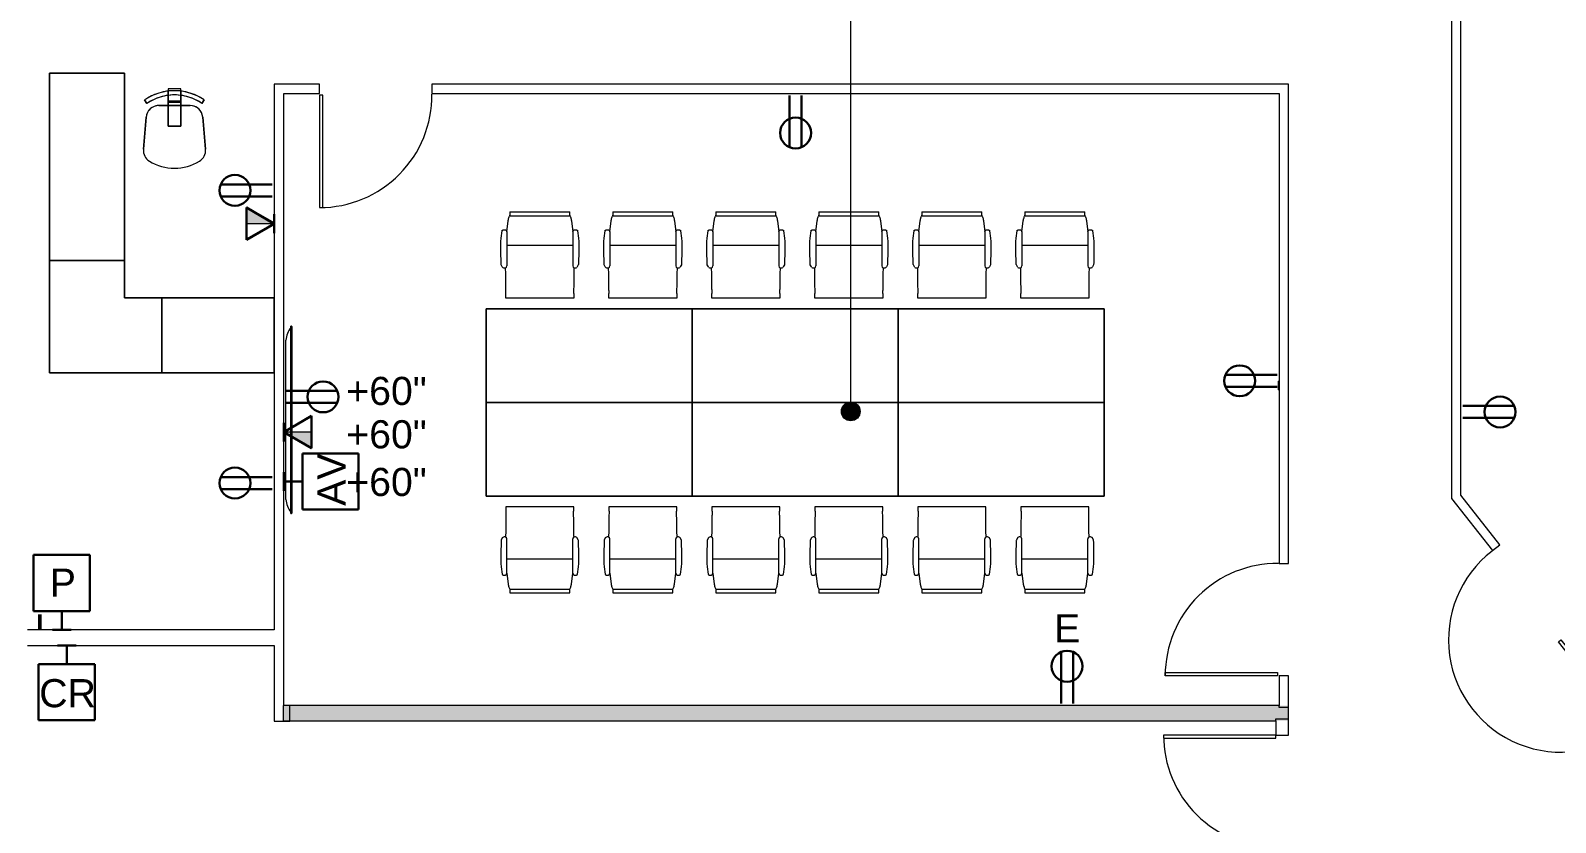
# Model space of a CAD drawing. Header units: inches. Extents: x 416 to 2283, y -56 to 1824.
# Drawn here: x 1211.4 to 1699.9, y 979.5 to 1233.2 of the extents above; entities that cross this region are included whole.
import ezdxf

# ---------------------------------------------------------------- set-up
doc = ezdxf.new("R2010")
doc.units = ezdxf.units.IN
doc.header["$MEASUREMENT"] = 0
for name, color, linetype, lineweight in [('A-ANNO-NOTE', 131, 'Continuous', 13), ('A-AREA-IDEN', 2, 'Continuous', 9), ('A-DOOR', 31, 'Continuous', 13), ('A-WALL', 113, 'Continuous', 9), ('A-WALL-PATT', 111, 'Continuous', 13), ('E-ELEC-FIXT', 91, 'Continuous', 13), ('E-ELEC-FIXT-IDEN', 2, 'Continuous', 9), ('I-FURN', 30, 'Continuous', 9), ('I-WALL', 2, 'Continuous', 13), ('Orbis - Background_dwg', 8, 'Continuous', 9), ('Orbis_AR$0$A-Wall-Exst', 7, 'Continuous', 9), ('Q-SPCQ', 91, 'Continuous', 9)]:
    doc.layers.add(name, color=color, linetype=linetype, lineweight=lineweight)
doc.styles.add('Swis721 Lt BT', font='swissl.ttf', dxfattribs={"height": 9})

# ---------------------------------------------------------------- blocks, each defined once
blk = doc.blocks.new('Door - Glass Single - Full Rail - Short Handle-7028100-Level XX  POWER _ SIGNAL')
at = {"layer": 'A-DOOR', "lineweight": 20}
for p, q in [((17, 38), (17, 2)), ((18, 38), (17, 38)), ((18, 2), (18, 38)), ((17, 2), (18, 2))]:
    blk.add_line(p, q, dxfattribs=at)
at = {"layer": 'A-DOOR', "lineweight": 9}
blk.add_arc((18, 2), 36, 90, 180.5, dxfattribs=at)
blk = doc.blocks.new('A-Flat_Screen_TV - OLED 65B6P 65_-4747238-Level XX  POWER _ SIGNAL')
at = {"layer": 'Q-SPCQ'}
for p, q in [((-30, 0.19), (30, 0.19)), ((-30, 0.19), (-30, 0)), ((30, 0), (-30, 0)), ((-29.94, 0), (-29.94, -0.06)), ((-25.5, 1.81), (25.5, 1.81)), ((29.94, -0.06), (29.94, 0)), ((30, 0), (30, 0.19)), ((29.94, -0.06), (-29.94, -0.06))]:
    blk.add_line(p, q, dxfattribs=at)
for centre, start, end in [((-24.9, -5.58), 94.6372, 128.9656), ((24.9, -5.58), 51.0344, 85.3628)]:
    blk.add_arc(centre, 7.41, start, end, dxfattribs=at)
blk = doc.blocks.new('F-Chairs1 - Side 01 2-7207766-Level XX  POWER _ SIGNAL')
at = {"layer": 'I-FURN'}
for p, q in [((-9.07, 9.03), (-9.96, 19.32)), ((-9.96, 19.32), (-9.07, 9.03)), ((-9.07, 9.03), (-9.96, 19.32)), ((9.96, 19.32), (9.07, 9.03)), ((9.07, 9.03), (9.96, 19.32)), ((9.96, 19.32), (9.07, 9.03)), ((-2, 11.91), (-2, 5.32)), ((2, 11.91), (-2, 11.91)), ((-2, 11.91), (2, 11.91)), ((-2, 5.32), (-2, 11.91)), ((2, 11.91), (2, 5.32)), ((2, 5.32), (2, 11.91)), ((5.02, 5.32), (-5.02, 5.32)), ((-5.02, 5.32), (5.02, 5.32)), ((5.02, 5.32), (-5.02, 5.32)), ((-2, 5.32), (-2, 3.91)), ((-2, 4.21), (-2, 5.32)), ((2, 5.32), (2, 4.21)), ((2, 3.91), (2, 5.32)), ((-9.57, 3.52), (-8.8, 4.64)), ((-8.8, 4.64), (-9.57, 3.52)), ((-9.57, 3.52), (-8.8, 4.64)), ((2, 4.21), (-2, 4.21)), ((-2, 2.09), (-2, 4.21)), ((-2, 3.91), (-2, 2.09)), ((-2, 3.91), (2, 3.91)), ((-2, 2.09), (-2, 0.72)), ((-2, 0.72), (-2, 2.09)), ((-2, 0.72), (-2, 0)), ((-2, 0.46), (-2, 0.72)), ((2, 0.46), (-2, 0.46)), ((-2, 0.46), (-2, 0)), ((2, 0.46), (-2, 0.46)), ((2, 4.21), (2, 2.09)), ((2, 2.09), (2, 3.91)), ((2, 2.09), (2, 0.72)), ((2, 0.72), (2, 2.09)), ((2, 0.72), (2, 0.46)), ((2, 0), (2, 0.72)), ((2, 0), (2, 0.46)), ((8.8, 4.64), (9.57, 3.52)), ((9.57, 3.52), (8.8, 4.64)), ((8.8, 4.64), (9.57, 3.52)), ((-2, 0), (2, 0)), ((-2, 0), (2, 0))]:
    blk.add_line(p, q, dxfattribs=at)
for centre, radius, start, end in [((0, 10.06), 15.35, 58.407, 121.593), ((0, 10.06), 15.35, 58.407, 121.593), ((0, 10.06), 15.35, 58.407, 121.593), ((-5.91, 19.67), 4.06, 121.593, 184.9697), ((-5.91, 19.67), 4.06, 121.593, 184.9697), ((-5.91, 19.67), 4.06, 121.593, 184.9697), ((5.91, 19.67), 4.06, 355.0303, 58.407), ((5.91, 19.67), 4.06, 355.0303, 58.407), ((5.91, 19.67), 4.06, 355.0303, 58.407), ((-5.02, 9.38), 4.06, 184.9697, 270), ((-5.02, 9.38), 4.06, 184.9697, 270), ((-5.02, 9.38), 4.06, 184.9697, 199.1415), ((-5.02, 9.38), 4.06, 199.1415, 270), ((5.02, 9.38), 4.06, 270, 355.0303), ((5.02, 9.38), 4.06, 270, 355.0303), ((5.02, 9.38), 4.06, 270, 298.3434), ((5.02, 9.38), 4.06, 298.3434, 355.0303), ((0, 17.51), 16.94, 235.6197, 304.3803), ((0, 17.51), 16.94, 235.6197, 304.3803), ((0, 17.51), 16.94, 235.6197, 255.2656), ((0, 17.51), 15.59, 235.6197, 304.3803), ((0, 17.51), 15.59, 235.6197, 304.3803), ((0, 17.51), 15.59, 235.6197, 245.4426), ((0, 17.51), 15.59, 245.4426, 265.0885), ((0, 17.51), 16.94, 255.2656, 265.0885), ((0, 17.51), 16.94, 265.0885, 274.9115), ((0, 17.51), 15.59, 265.0885, 274.9115), ((0, 17.51), 15.59, 274.9115, 284.7344), ((0, 17.51), 16.94, 274.9115, 284.7344), ((0, 17.51), 15.59, 284.7344, 294.5574), ((0, 17.51), 16.94, 284.7344, 294.5574), ((0, 17.51), 15.59, 294.5574, 304.3803), ((0, 17.51), 16.94, 294.5574, 304.3803)]:
    blk.add_arc(centre, radius, start, end, dxfattribs=at)
blk = doc.blocks.new('Door - Glass Single - Full Rail - Long Handle-7282400-Level XX  POWER _ SIGNAL')
at = {"layer": 'A-DOOR', "lineweight": 20}
for p, q in [((17, 38), (17, 2)), ((18, 38), (17, 38)), ((18, 2), (18, 38)), ((17, 2), (18, 2))]:
    blk.add_line(p, q, dxfattribs=at)
at = {"layer": 'A-DOOR', "lineweight": 9}
blk.add_arc((18, 2), 36, 90, 180.5, dxfattribs=at)
blk = doc.blocks.new('Door - Glass Single - Full Rail - Short Handle-7263213-Level XX  POWER _ SIGNAL')
at = {"layer": 'A-DOOR', "lineweight": 20}
for p, q in [((17, -2), (18, -2)), ((17, -38), (17, -2)), ((18, -2), (18, -38)), ((18, -38), (17, -38))]:
    blk.add_line(p, q, dxfattribs=at)
at = {"layer": 'A-DOOR', "lineweight": 9}
blk.add_arc((18, -2), 36, 179.5, 270, dxfattribs=at)
blk = doc.blocks.new('Door - Glass Single - Full Rail - Long Handle-7309885-Level XX  POWER _ SIGNAL')
at = {"layer": 'A-DOOR', "lineweight": 20}
for p, q in [((18, -3), (18, -2)), ((18, -2), (54, -2)), ((54, -3), (18, -3)), ((54, -2), (54, -3))]:
    blk.add_line(p, q, dxfattribs=at)
at = {"layer": 'A-DOOR', "lineweight": 9}
blk.add_arc((18, -2), 36, 179.5, 0, dxfattribs=at)
blk = doc.blocks.new('PS - Power Device _Wall Base_ - Duplex-7347774-Level XX  POWER _ SIGNAL')
at = {"layer": 'E-ELEC-FIXT', "lineweight": 9}
for p, q in [((1611.17, 1118.1), (1611.17, 1120.85)), ((1611.35, 1120.85), (1611.17, 1120.85)), ((1611.17, 1118.1), (1611.35, 1118.1))]:
    blk.add_line(p, q, dxfattribs=at)
blk = doc.blocks.new('Bookshelf36 - Bookshelf-7421404-Level XX  POWER _ SIGNAL')
at = {"layer": 'I-FURN'}
for p, q in [((1217.48, 1219.54), (1193.48, 1219.54)), ((1193.48, 1219.54), (1193.48, 1159.54)), ((1193.48, 1159.54), (1193.48, 1219.54)), ((1193.48, 1219.54), (1217.48, 1219.54)), ((1217.48, 1159.54), (1217.48, 1219.54)), ((1217.48, 1219.54), (1217.48, 1159.54)), ((1193.48, 1159.54), (1217.48, 1159.54)), ((1217.48, 1159.54), (1193.48, 1159.54)), ((1217.48, 1159.54), (1193.48, 1159.54)), ((1193.48, 1159.54), (1193.48, 1123.54)), ((1193.48, 1123.54), (1193.48, 1159.54)), ((1193.48, 1159.54), (1217.48, 1159.54)), ((1217.48, 1147.54), (1217.48, 1159.54)), ((1217.48, 1159.54), (1217.48, 1147.54)), ((1229.48, 1147.54), (1217.48, 1147.54)), ((1217.48, 1147.54), (1229.48, 1147.54)), ((1229.48, 1123.54), (1229.48, 1147.54)), ((1229.48, 1147.54), (1229.48, 1123.54)), ((1265.48, 1147.54), (1229.48, 1147.54)), ((1229.48, 1147.54), (1229.48, 1123.54)), ((1229.48, 1123.54), (1229.48, 1147.54)), ((1229.48, 1147.54), (1265.48, 1147.54)), ((1265.48, 1123.54), (1265.48, 1147.54)), ((1265.48, 1147.54), (1265.48, 1123.54)), ((1193.48, 1123.54), (1229.48, 1123.54)), ((1229.48, 1123.54), (1193.48, 1123.54)), ((1229.48, 1123.54), (1265.48, 1123.54)), ((1265.48, 1123.54), (1229.48, 1123.54))]:
    blk.add_line(p, q, dxfattribs=at)
blk = doc.blocks.new('Bookshelf23 - Bookshelf-7471486-Level XX  POWER _ SIGNAL')
at = {"layer": 'I-FURN'}
for p, q in [((1431.35, 1144.04), (1365.35, 1144.04)), ((1365.35, 1144.04), (1365.35, 1114.04)), ((1365.35, 1114.04), (1365.35, 1144.04)), ((1365.35, 1144.04), (1431.35, 1144.04)), ((1431.35, 1114.04), (1431.35, 1144.04)), ((1431.35, 1144.04), (1431.35, 1114.04)), ((1497.35, 1144.04), (1431.35, 1144.04)), ((1431.35, 1144.04), (1431.35, 1114.04)), ((1431.35, 1114.04), (1431.35, 1144.04)), ((1431.35, 1144.04), (1497.35, 1144.04)), ((1563.35, 1144.04), (1497.35, 1144.04)), ((1497.35, 1144.04), (1497.35, 1114.04)), ((1497.35, 1114.04), (1497.35, 1144.04)), ((1497.35, 1144.04), (1563.35, 1144.04)), ((1497.35, 1114.04), (1497.35, 1144.04)), ((1497.35, 1144.04), (1497.35, 1114.04)), ((1563.35, 1114.04), (1563.35, 1144.04)), ((1563.35, 1144.04), (1563.35, 1114.04)), ((1431.35, 1114.04), (1365.35, 1114.04)), ((1365.35, 1114.04), (1365.35, 1084.04)), ((1365.35, 1084.04), (1365.35, 1114.04)), ((1365.35, 1114.04), (1431.35, 1114.04)), ((1365.35, 1114.04), (1431.35, 1114.04)), ((1431.35, 1114.04), (1365.35, 1114.04)), ((1431.35, 1084.04), (1431.35, 1114.04)), ((1431.35, 1114.04), (1431.35, 1084.04)), ((1497.35, 1114.04), (1431.35, 1114.04)), ((1431.35, 1114.04), (1431.35, 1084.04)), ((1431.35, 1084.04), (1431.35, 1114.04)), ((1431.35, 1114.04), (1497.35, 1114.04)), ((1431.35, 1114.04), (1497.35, 1114.04)), ((1497.35, 1114.04), (1431.35, 1114.04)), ((1563.35, 1114.04), (1497.35, 1114.04)), ((1497.35, 1114.04), (1497.35, 1084.04)), ((1497.35, 1084.04), (1497.35, 1114.04)), ((1497.35, 1114.04), (1563.35, 1114.04)), ((1497.35, 1114.04), (1563.35, 1114.04)), ((1563.35, 1114.04), (1497.35, 1114.04)), ((1497.35, 1084.04), (1497.35, 1114.04)), ((1497.35, 1114.04), (1497.35, 1084.04)), ((1563.35, 1084.04), (1563.35, 1114.04)), ((1563.35, 1114.04), (1563.35, 1084.04)), ((1365.35, 1084.04), (1431.35, 1084.04)), ((1431.35, 1084.04), (1365.35, 1084.04)), ((1431.35, 1084.04), (1497.35, 1084.04)), ((1497.35, 1084.04), (1431.35, 1084.04)), ((1497.35, 1084.04), (1563.35, 1084.04)), ((1563.35, 1084.04), (1497.35, 1084.04))]:
    blk.add_line(p, q, dxfattribs=at)
blk = doc.blocks.new('HermanMiller_Collection_Eames_AluminumGroup_LoungeChairSwivel - Arms Swivel Base-6956842-Level XX  POWER _ SIGNAL')
at = {"layer": 'I-FURN'}
for p, q in [((-6.61, 10.58), (-10.12, 10.12)), ((-4.59, 12.38), (-6.94, 12.09)), ((-6.94, 10.64), (-6.61, 10.58)), ((-6.61, 10.58), (4.33, 10.58)), ((-3.51, 12.46), (-4.59, 12.38)), ((-2.64, 12.49), (-3.51, 12.46)), ((-0.18, 12.49), (-2.64, 12.49)), ((-2.19, -10.58), (-2.19, 10.58)), ((3.32, 12.43), (-0.18, 12.49)), ((3.84, 12.38), (3.32, 12.43)), ((3.99, 12.34), (3.84, 12.38)), ((4.64, 12.01), (3.99, 12.34)), ((4.83, 11.89), (4.64, 12.01)), ((13.22, 10.86), (13.22, 10.83)), ((14.64, -10.85), (14.64, 10.85)), ((-12.96, 9.61), (-12.96, -9.61)), ((-11.95, 9.59), (-11.95, 9.63)), ((-11.76, 9.6), (-11.95, 9.59)), ((-11.76, 9.6), (-11.76, -9.6)), ((-11.95, -9.63), (-11.95, -9.59)), ((-11.95, -9.59), (-11.76, -9.6)), ((-10.12, -10.12), (-6.61, -10.58)), ((-6.61, -10.58), (-6.94, -10.64)), ((-6.94, -12.09), (-4.59, -12.38)), ((-6.61, -10.58), (4.33, -10.58)), ((-4.59, -12.38), (-3.51, -12.46)), ((-3.51, -12.46), (-2.64, -12.49)), ((-2.64, -12.49), (-0.18, -12.49)), ((-0.18, -12.49), (3.32, -12.43)), ((3.32, -12.43), (3.84, -12.38)), ((3.84, -12.38), (3.99, -12.34)), ((3.99, -12.34), (4.64, -12.01)), ((4.64, -12.01), (4.83, -11.89)), ((13.22, -10.83), (13.22, -10.86))]:
    blk.add_line(p, q, dxfattribs=at)
at = {"layer": 'I-FURN', "flags": 128}
for points in [[(5.52, 10.95), (5.23, 10.95), (4.94, 10.96)], [(4.94, -10.96), (5.23, -10.95), (5.52, -10.95)]]:
    blk.add_lwpolyline(points, dxfattribs=at)
at = {"layer": 'I-FURN'}
for centre, radius, start, end in [((4.33, 11.27), 0.69, 270, 332.7502), ((3.68, 11.28), 1.3, 345.8347, 28.1255), ((-12.38, 5.3), 4.35, 84.2936, 97.7064), ((-12.38, -5.3), 4.35, 262.2936, 275.7064), ((4.33, -11.27), 0.69, 27.2498, 90), ((3.68, -11.28), 1.3, 331.8745, 14.1653)]:
    blk.add_arc(centre, radius, start, end, dxfattribs=at)
for points in [[(-10.83, 9.99), (-11.02, 9.92), (-11.37, 9.8), (-11.64, 9.67), (-11.76, 9.6)], [(-10.12, 10.12), (-10.2, 10.11), (-10.35, 10.09), (-10.55, 10.06), (-10.71, 10.02), (-10.79, 10), (-10.83, 9.99)], [(11.73, 10.84), (10.68, 10.85), (8.59, 10.89), (6.54, 10.92), (5.52, 10.95)], [(13.22, 10.83), (12.96, 10.83), (12.47, 10.83), (11.97, 10.84), (11.73, 10.84)], [(-11.76, -9.6), (-11.64, -9.67), (-11.37, -9.8), (-11.02, -9.92), (-10.83, -9.99)], [(-10.83, -9.99), (-10.79, -10), (-10.71, -10.02), (-10.55, -10.06), (-10.35, -10.09), (-10.2, -10.11), (-10.12, -10.12)], [(5.52, -10.95), (6.54, -10.92), (8.59, -10.89), (10.68, -10.85), (11.73, -10.84)], [(11.73, -10.84), (11.97, -10.84), (12.47, -10.83), (12.96, -10.83), (13.22, -10.83)]]:
    blk.add_open_spline(points, degree=3, dxfattribs=at)
for points, knots in [([(-6.94, 12.09), (-6.95, 12.09), (-6.97, 12.09), (-6.99, 12.08), (-7, 12.08), (-7.02, 12.07), (-7.03, 12.06), (-7.05, 12.05), (-7.05, 12.04), (-7.06, 12.04), (-7.07, 12.03), (-7.08, 12.02), (-7.09, 12.01), (-7.1, 12), (-7.11, 11.98), (-7.12, 11.97), (-7.13, 11.96), (-7.14, 11.94), (-7.15, 11.92), (-7.16, 11.9), (-7.18, 11.85), (-7.21, 11.77), (-7.23, 11.66), (-7.25, 11.52), (-7.26, 11.37), (-7.25, 11.23), (-7.24, 11.11), (-7.22, 11.02), (-7.2, 10.95), (-7.18, 10.9), (-7.17, 10.87), (-7.16, 10.85), (-7.15, 10.83), (-7.14, 10.81), (-7.13, 10.8), (-7.12, 10.78), (-7.11, 10.77), (-7.11, 10.76), (-7.1, 10.74), (-7.09, 10.73), (-7.08, 10.72), (-7.07, 10.71), (-7.06, 10.7), (-7.05, 10.69), (-7.03, 10.68), (-7.02, 10.67), (-7, 10.66), (-6.99, 10.65), (-6.96, 10.65), (-6.95, 10.65), (-6.94, 10.64)], [0, 0, 0, 0, 0.020833, 0.03125, 0.041667, 0.052083, 0.0625, 0.072917, 0.078125, 0.083333, 0.088542, 0.09375, 0.104167, 0.114583, 0.125, 0.135417, 0.145833, 0.15625, 0.166667, 0.1875, 0.208333, 0.25, 0.333333, 0.416667, 0.5, 0.583333, 0.666667, 0.708333, 0.75, 0.78125, 0.796875, 0.8125, 0.828125, 0.835938, 0.84375, 0.859375, 0.867188, 0.875, 0.882812, 0.890625, 0.90625, 0.914062, 0.917969, 0.921875, 0.9375, 0.953125, 0.957031, 0.96875, 0.984375, 1, 1, 1, 1]), ([(13.34, 10.88), (13.32, 10.88), (13.29, 10.88), (13.27, 10.88), (13.25, 10.88), (13.23, 10.87), (13.22, 10.87), (13.22, 10.87), (13.22, 10.86)], [0, 0, 0, 0, 0.25, 0.375, 0.5, 0.625, 0.75, 1, 1, 1, 1]), ([(14.64, 10.85), (14.64, 10.85), (14.63, 10.86), (14.6, 10.87), (14.54, 10.87), (14.47, 10.88), (14.38, 10.89), (14.25, 10.89), (13.97, 10.9), (13.61, 10.9), (13.4, 10.89), (13.34, 10.88)], [0, 0, 0, 0, 0.071429, 0.142857, 0.214286, 0.285714, 0.357143, 0.428571, 0.571429, 0.857143, 1, 1, 1, 1]), ([(-6.94, -10.64), (-6.95, -10.65), (-6.97, -10.65), (-6.99, -10.65), (-7, -10.66), (-7.02, -10.67), (-7.03, -10.68), (-7.05, -10.69), (-7.05, -10.69), (-7.06, -10.7), (-7.07, -10.71), (-7.08, -10.72), (-7.08, -10.73), (-7.1, -10.74), (-7.11, -10.76), (-7.12, -10.77), (-7.13, -10.78), (-7.13, -10.8), (-7.15, -10.82), (-7.16, -10.85), (-7.18, -10.89), (-7.2, -10.95), (-7.22, -11.02), (-7.24, -11.11), (-7.26, -11.28), (-7.26, -11.47), (-7.23, -11.66), (-7.21, -11.77), (-7.18, -11.84), (-7.17, -11.87), (-7.16, -11.89), (-7.15, -11.91), (-7.14, -11.93), (-7.13, -11.94), (-7.12, -11.96), (-7.12, -11.97), (-7.11, -11.98), (-7.1, -12), (-7.09, -12.01), (-7.08, -12.02), (-7.07, -12.03), (-7.06, -12.04), (-7.05, -12.05), (-7.03, -12.06), (-7.02, -12.07), (-7, -12.08), (-6.99, -12.08), (-6.96, -12.09), (-6.95, -12.09), (-6.94, -12.09)], [0, 0, 0, 0, 0.020833, 0.03125, 0.041667, 0.052083, 0.0625, 0.072917, 0.078125, 0.083333, 0.088542, 0.09375, 0.104167, 0.114583, 0.125, 0.135417, 0.145833, 0.15625, 0.166667, 0.1875, 0.208333, 0.25, 0.291667, 0.333333, 0.416667, 0.583333, 0.666667, 0.75, 0.78125, 0.796875, 0.8125, 0.828125, 0.835938, 0.84375, 0.859375, 0.867188, 0.875, 0.882812, 0.890625, 0.90625, 0.914062, 0.917969, 0.921875, 0.9375, 0.953125, 0.957031, 0.96875, 0.984375, 1, 1, 1, 1]), ([(13.22, -10.86), (13.22, -10.87), (13.22, -10.87), (13.23, -10.87), (13.25, -10.88), (13.27, -10.88), (13.29, -10.88), (13.32, -10.88), (13.34, -10.88)], [0, 0, 0, 0, 0.25, 0.375, 0.5, 0.625, 0.75, 1, 1, 1, 1]), ([(13.34, -10.88), (13.4, -10.89), (13.54, -10.9), (13.87, -10.9), (14.27, -10.9), (14.52, -10.88), (14.62, -10.86), (14.64, -10.86), (14.64, -10.85)], [0, 0, 0, 0, 0.142857, 0.285714, 0.571429, 0.785714, 0.892857, 1, 1, 1, 1])]:
    blk.add_open_spline(points, degree=3, knots=knots, dxfattribs=at)
blk = doc.blocks.new('HermanMiller_Collection_Eames_AluminumGroup_LoungeChairSwivel - Arms Swivel Base-6962362-Level XX  POWER _ SIGNAL')
at = {"layer": 'I-FURN'}
for p, q in [((-10.12, 10.12), (-6.61, 10.58)), ((-6.94, 12.09), (-4.59, 12.38)), ((-6.61, 10.58), (-6.94, 10.64)), ((-6.61, 10.58), (4.33, 10.58)), ((-4.59, 12.38), (-3.51, 12.46)), ((-3.51, 12.46), (-2.64, 12.49)), ((-2.64, 12.49), (-0.18, 12.49)), ((-2.19, 10.58), (-2.19, -10.58)), ((-0.18, 12.49), (3.32, 12.43)), ((3.32, 12.43), (3.84, 12.38)), ((3.84, 12.38), (3.99, 12.34)), ((3.99, 12.34), (4.64, 12.01)), ((4.64, 12.01), (4.83, 11.89)), ((13.22, 10.83), (13.22, 10.86)), ((14.64, 10.85), (14.64, -10.85)), ((-12.96, -9.61), (-12.96, 9.61)), ((-11.95, 9.63), (-11.95, 9.59)), ((-11.95, 9.59), (-11.76, 9.6)), ((-11.76, -9.6), (-11.76, 9.6)), ((-11.95, -9.59), (-11.95, -9.63)), ((-11.76, -9.6), (-11.95, -9.59)), ((-6.61, -10.58), (-10.12, -10.12)), ((-6.94, -10.64), (-6.61, -10.58)), ((-4.59, -12.38), (-6.94, -12.09)), ((-6.61, -10.58), (4.33, -10.58)), ((-3.51, -12.46), (-4.59, -12.38)), ((-2.64, -12.49), (-3.51, -12.46)), ((-0.18, -12.49), (-2.64, -12.49)), ((3.32, -12.43), (-0.18, -12.49)), ((3.84, -12.38), (3.32, -12.43)), ((3.99, -12.34), (3.84, -12.38)), ((4.64, -12.01), (3.99, -12.34)), ((4.83, -11.89), (4.64, -12.01)), ((13.22, -10.86), (13.22, -10.83))]:
    blk.add_line(p, q, dxfattribs=at)
at = {"layer": 'I-FURN', "flags": 128}
for points in [[(4.94, 10.96), (5.23, 10.95), (5.52, 10.95)], [(5.52, -10.95), (5.23, -10.95), (4.94, -10.96)]]:
    blk.add_lwpolyline(points, dxfattribs=at)
at = {"layer": 'I-FURN'}
for centre, radius, start, end in [((4.33, 11.27), 0.69, 270, 332.7502), ((3.68, 11.28), 1.3, 345.8347, 28.1255), ((-12.38, 5.3), 4.35, 84.2936, 97.7064), ((-12.38, -5.3), 4.35, 262.2936, 275.7064), ((4.33, -11.27), 0.69, 27.2498, 90), ((3.68, -11.28), 1.3, 331.8745, 14.1653)]:
    blk.add_arc(centre, radius, start, end, dxfattribs=at)
for points in [[(-11.76, 9.6), (-11.64, 9.67), (-11.37, 9.8), (-11.02, 9.92), (-10.83, 9.99)], [(-10.83, 9.99), (-10.79, 10), (-10.71, 10.02), (-10.55, 10.06), (-10.35, 10.09), (-10.2, 10.11), (-10.12, 10.12)], [(5.52, 10.95), (6.54, 10.92), (8.59, 10.89), (10.68, 10.85), (11.73, 10.84)], [(11.73, 10.84), (11.97, 10.84), (12.47, 10.83), (12.96, 10.83), (13.22, 10.83)], [(-10.83, -9.99), (-11.02, -9.92), (-11.37, -9.8), (-11.64, -9.67), (-11.76, -9.6)], [(-10.12, -10.12), (-10.2, -10.11), (-10.35, -10.09), (-10.55, -10.06), (-10.71, -10.02), (-10.79, -10), (-10.83, -9.99)], [(11.73, -10.84), (10.68, -10.85), (8.59, -10.89), (6.54, -10.92), (5.52, -10.95)], [(13.22, -10.83), (12.96, -10.83), (12.47, -10.83), (11.97, -10.84), (11.73, -10.84)]]:
    blk.add_open_spline(points, degree=3, dxfattribs=at)
for points, knots in [([(-6.94, 10.64), (-6.95, 10.65), (-6.96, 10.65), (-6.99, 10.65), (-7, 10.66), (-7.02, 10.67), (-7.03, 10.68), (-7.05, 10.69), (-7.06, 10.7), (-7.07, 10.71), (-7.08, 10.72), (-7.09, 10.73), (-7.1, 10.74), (-7.11, 10.76), (-7.11, 10.77), (-7.12, 10.78), (-7.13, 10.8), (-7.14, 10.81), (-7.15, 10.83), (-7.16, 10.85), (-7.17, 10.87), (-7.18, 10.9), (-7.2, 10.95), (-7.22, 11.02), (-7.24, 11.11), (-7.25, 11.23), (-7.26, 11.37), (-7.25, 11.52), (-7.23, 11.66), (-7.21, 11.77), (-7.18, 11.85), (-7.16, 11.9), (-7.15, 11.92), (-7.14, 11.94), (-7.13, 11.96), (-7.12, 11.97), (-7.11, 11.98), (-7.1, 12), (-7.09, 12.01), (-7.08, 12.02), (-7.07, 12.03), (-7.06, 12.04), (-7.05, 12.04), (-7.05, 12.05), (-7.03, 12.06), (-7.02, 12.07), (-7, 12.08), (-6.99, 12.08), (-6.97, 12.09), (-6.95, 12.09), (-6.94, 12.09)], [-1, -1, -1, -1, -0.984375, -0.96875, -0.957031, -0.953125, -0.9375, -0.921875, -0.917969, -0.914062, -0.90625, -0.890625, -0.882812, -0.875, -0.867188, -0.859375, -0.84375, -0.835938, -0.828125, -0.8125, -0.796875, -0.78125, -0.75, -0.708333, -0.666667, -0.583333, -0.5, -0.416667, -0.333333, -0.25, -0.208333, -0.1875, -0.166667, -0.15625, -0.145833, -0.135417, -0.125, -0.114583, -0.104167, -0.09375, -0.088542, -0.083333, -0.078125, -0.072917, -0.0625, -0.052083, -0.041667, -0.03125, -0.020833, 0, 0, 0, 0]), ([(13.22, 10.86), (13.22, 10.87), (13.22, 10.87), (13.23, 10.87), (13.25, 10.88), (13.27, 10.88), (13.29, 10.88), (13.32, 10.88), (13.34, 10.88)], [-1, -1, -1, -1, -0.75, -0.625, -0.5, -0.375, -0.25, 0, 0, 0, 0]), ([(13.34, 10.88), (13.4, 10.89), (13.61, 10.9), (13.97, 10.9), (14.25, 10.89), (14.38, 10.89), (14.47, 10.88), (14.54, 10.87), (14.6, 10.87), (14.63, 10.86), (14.64, 10.85), (14.64, 10.85)], [-1, -1, -1, -1, -0.857143, -0.571429, -0.428571, -0.357143, -0.285714, -0.214286, -0.142857, -0.071429, 0, 0, 0, 0]), ([(-6.94, -12.09), (-6.95, -12.09), (-6.96, -12.09), (-6.99, -12.08), (-7, -12.08), (-7.02, -12.07), (-7.03, -12.06), (-7.05, -12.05), (-7.06, -12.04), (-7.07, -12.03), (-7.08, -12.02), (-7.09, -12.01), (-7.1, -12), (-7.11, -11.98), (-7.12, -11.97), (-7.12, -11.96), (-7.13, -11.94), (-7.14, -11.93), (-7.15, -11.91), (-7.16, -11.89), (-7.17, -11.87), (-7.18, -11.84), (-7.21, -11.77), (-7.23, -11.66), (-7.26, -11.47), (-7.26, -11.28), (-7.24, -11.11), (-7.22, -11.02), (-7.2, -10.95), (-7.18, -10.89), (-7.16, -10.85), (-7.15, -10.82), (-7.13, -10.8), (-7.13, -10.78), (-7.12, -10.77), (-7.11, -10.76), (-7.1, -10.74), (-7.08, -10.73), (-7.08, -10.72), (-7.07, -10.71), (-7.06, -10.7), (-7.05, -10.69), (-7.05, -10.69), (-7.03, -10.68), (-7.02, -10.67), (-7, -10.66), (-6.99, -10.65), (-6.97, -10.65), (-6.95, -10.65), (-6.94, -10.64)], [-1, -1, -1, -1, -0.984375, -0.96875, -0.957031, -0.953125, -0.9375, -0.921875, -0.917969, -0.914062, -0.90625, -0.890625, -0.882812, -0.875, -0.867188, -0.859375, -0.84375, -0.835938, -0.828125, -0.8125, -0.796875, -0.78125, -0.75, -0.666667, -0.583333, -0.416667, -0.333333, -0.291667, -0.25, -0.208333, -0.1875, -0.166667, -0.15625, -0.145833, -0.135417, -0.125, -0.114583, -0.104167, -0.09375, -0.088542, -0.083333, -0.078125, -0.072917, -0.0625, -0.052083, -0.041667, -0.03125, -0.020833, 0, 0, 0, 0]), ([(13.34, -10.88), (13.32, -10.88), (13.29, -10.88), (13.27, -10.88), (13.25, -10.88), (13.23, -10.87), (13.22, -10.87), (13.22, -10.87), (13.22, -10.86)], [-1, -1, -1, -1, -0.75, -0.625, -0.5, -0.375, -0.25, 0, 0, 0, 0]), ([(14.64, -10.85), (14.64, -10.86), (14.62, -10.86), (14.52, -10.88), (14.27, -10.9), (13.87, -10.9), (13.54, -10.9), (13.4, -10.89), (13.34, -10.88)], [-1, -1, -1, -1, -0.892857, -0.785714, -0.571429, -0.285714, -0.142857, 0, 0, 0, 0])]:
    blk.add_open_spline(points, degree=3, knots=knots, dxfattribs=at)
blk = doc.blocks.new('Orbis - Background_dwg-7329766-Level XX  POWER _ SIGNAL')
at = {"layer": 'Orbis_AR$0$A-Wall-Exst', "color": 50, "lineweight": 50}
blk.add_line((1214.37, 1041.22), (1214.37, 1046.1), dxfattribs=at)

msp = doc.modelspace()

# ---------------------------------------------------------------- hatches: boundary and pattern name
at = {"layer": 'A-ANNO-NOTE', "lineweight": 9}
for points in [[(1289.55, 1171.35), (1280.61, 1176.5), (1280.61, 1171.35)], [(1301.34, 1099.34), (1301.34, 1104.5), (1292.41, 1104.5)]]:
    msp.add_hatch(color=256, dxfattribs=at).paths.add_polyline_path(points, flags=0)
at = {"layer": 'A-AREA-IDEN'}
h = msp.add_hatch(color=256, dxfattribs=at)
edge = h.paths.add_edge_path(flags=0)
edge.add_arc((1474.13, 1111.17), 3, 0, 360)
at = {"layer": 'A-WALL-PATT', "lineweight": 9}
msp.add_hatch(color=7, dxfattribs=at).paths.add_polyline_path([(1583.7, 1012.04), (1614.35, 1012.04), (1614.35, 1016.92), (1292.35, 1016.92), (1292.35, 1012.04), (1528.08, 1012.04)], flags=0)

# ---------------------------------------------------------------- linework, layer by layer
at = {"layer": 'A-ANNO-NOTE', "lineweight": 30}
for p, q in [((1454.54, 1212.32), (1454.54, 1195.79)), ((1458.37, 1212.32), (1458.37, 1195.79)), ((1458.37, 1212.32), (1458.37, 1195.79)), ((1288.83, 1183.88), (1272.3, 1183.88)), ((1288.83, 1180.05), (1272.3, 1180.05)), ((1288.83, 1180.05), (1272.3, 1180.05)), ((1289.48, 1171.31), (1280.55, 1176.46)), ((1280.55, 1166.15), (1280.55, 1176.46)), ((1289.55, 1171.35), (1280.61, 1176.5)), ((1280.61, 1166.19), (1280.61, 1176.5)), ((1289.48, 1174.31), (1289.48, 1168.31)), ((1289.48, 1171.31), (1280.55, 1166.15)), ((1289.55, 1171.35), (1280.61, 1166.19)), ((1610.7, 1122.88), (1594.17, 1122.88)), ((1610.7, 1119.05), (1594.17, 1119.05)), ((1610.7, 1119.05), (1594.17, 1119.05)), ((1293.13, 1117.73), (1309.66, 1117.73)), ((1293.13, 1117.73), (1309.66, 1117.73)), ((1293.13, 1113.9), (1309.66, 1113.9)), ((1292.41, 1104.5), (1301.34, 1109.66)), ((1292.48, 1104.54), (1301.41, 1109.7)), ((1301.34, 1109.66), (1301.34, 1099.34)), ((1301.41, 1109.7), (1301.41, 1099.38)), ((1670.19, 1112.9), (1686.72, 1112.9)), ((1670.19, 1112.9), (1686.72, 1112.9)), ((1670.19, 1109.07), (1686.72, 1109.07)), ((1292.41, 1104.5), (1301.34, 1099.34)), ((1292.48, 1101.54), (1292.48, 1107.54)), ((1292.48, 1104.54), (1301.41, 1099.38)), ((1298.48, 1097.72), (1298.48, 1079.72)), ((1316.48, 1097.72), (1298.48, 1097.72)), ((1316.48, 1079.72), (1316.48, 1097.72)), ((1288.83, 1090.13), (1272.3, 1090.13)), ((1292.48, 1085.72), (1292.48, 1091.72)), ((1288.83, 1086.3), (1272.3, 1086.3)), ((1288.83, 1086.3), (1272.3, 1086.3)), ((1292.48, 1088.72), (1298.48, 1088.72)), ((1298.48, 1079.72), (1316.48, 1079.72)), ((1230.38, 1065.22), (1212.38, 1065.22)), ((1212.38, 1065.22), (1212.38, 1047.22)), ((1230.38, 1047.22), (1230.38, 1065.22)), ((1212.38, 1047.22), (1230.38, 1047.22)), ((1221.38, 1041.22), (1221.38, 1047.22)), ((1224.38, 1041.22), (1218.38, 1041.22)), ((1219.98, 1036.22), (1225.98, 1036.22)), ((1222.98, 1036.22), (1222.98, 1030.22)), ((1541.52, 1017.57), (1541.52, 1034.1)), ((1541.52, 1017.57), (1541.52, 1034.1)), ((1545.36, 1017.57), (1545.36, 1034.1)), ((1231.98, 1030.22), (1213.98, 1030.22)), ((1213.98, 1030.22), (1213.98, 1012.22)), ((1231.98, 1012.22), (1231.98, 1030.22)), ((1213.98, 1012.22), (1231.98, 1012.22))]:
    msp.add_line(p, q, dxfattribs=at)
at = {"layer": 'A-ANNO-NOTE', "lineweight": 9}
for p, q in [((1289.55, 1171.35), (1280.61, 1176.5)), ((1280.61, 1176.5), (1280.61, 1171.35)), ((1280.61, 1171.35), (1289.55, 1171.35)), ((1292.41, 1104.5), (1301.34, 1099.34)), ((1301.34, 1104.5), (1292.41, 1104.5)), ((1301.34, 1099.34), (1301.34, 1104.5))]:
    msp.add_line(p, q, dxfattribs=at)
at = {"layer": 'A-ANNO-NOTE', "lineweight": 30}
for centre in [(1456.46, 1200.36), (1276.86, 1181.97), (1598.74, 1120.97), (1305.1, 1115.82), (1682.15, 1110.98), (1276.86, 1088.22), (1543.44, 1029.53)]:
    msp.add_circle(centre, 4.95, dxfattribs=at)
at = {"layer": 'A-AREA-IDEN'}
msp.add_line((1474.13, 1111.17), (1474.13, 1769.43), dxfattribs=at)
msp.add_circle((1474.13, 1111.17), 3, dxfattribs=at)
at = {"layer": 'A-WALL', "lineweight": 13}
for p, q in [((1611.35, 1016.29), (1611.35, 1016.92)), ((1610.35, 1012.04), (1610.35, 1012.67))]:
    msp.add_line(p, q, dxfattribs=at)
at = {"layer": 'I-WALL'}
for p, q in [((1666.54, 1245.97), (1666.54, 1083.27)), ((1669.54, 1084.31), (1669.54, 1245.97)), ((1303.98, 1215.97), (1289.48, 1215.97)), ((1289.48, 1215.97), (1289.48, 1041.22)), ((1292.48, 1212.97), (1303.98, 1212.97)), ((1292.48, 1016.98), (1292.48, 1212.97)), ((1303.98, 1212.97), (1303.98, 1215.97)), ((1614.35, 1215.97), (1339.98, 1215.97)), ((1339.98, 1215.97), (1339.98, 1212.97)), ((1339.98, 1212.97), (1611.35, 1212.97)), ((1611.35, 1212.97), (1611.35, 1062.48)), ((1614.35, 1062.48), (1614.35, 1215.97)), ((1666.54, 1083.27), (1679.72, 1066.56)), ((1682.08, 1068.42), (1669.54, 1084.31)), ((1679.72, 1066.56), (1682.08, 1068.42)), ((1611.35, 1062.48), (1614.35, 1062.48)), ((1289.48, 1041.22), (1210.37, 1041.22)), ((1210.37, 1036.22), (1289.48, 1036.22)), ((1289.48, 1036.22), (1289.48, 1011.98)), ((1614.35, 1026.48), (1611.35, 1026.48)), ((1611.35, 1026.48), (1611.35, 1016.92)), ((1614.35, 1016.92), (1614.35, 1026.48)), ((1294.48, 1016.98), (1292.48, 1016.98)), ((1294.48, 1011.98), (1294.48, 1016.98)), ((1289.48, 1011.98), (1294.48, 1011.98)), ((1610.35, 1012.04), (1610.35, 1007.48)), ((1614.35, 1007.48), (1614.35, 1012.04)), ((1610.35, 1007.48), (1614.35, 1007.48))]:
    msp.add_line(p, q, dxfattribs=at)
at = {"layer": 'I-WALL', "color": 8, "lineweight": 20}
for p, q in [((1611.35, 1016.92), (1292.35, 1016.92)), ((1292.35, 1016.92), (1292.35, 1012.04)), ((1614.35, 1012.04), (1614.35, 1016.92)), ((1292.35, 1012.04), (1610.35, 1012.04))]:
    msp.add_line(p, q, dxfattribs=at)
at = {"layer": 'I-WALL', "lineweight": 9}
for p, q in [((1614.35, 1016.29), (1611.35, 1016.29)), ((1610.35, 1012.67), (1614.35, 1012.67))]:
    msp.add_line(p, q, dxfattribs=at)

# ---------------------------------------------------------------- block references
at = {"layer": 'A-DOOR'}
for name, p, rotation in [('Door - Glass Single - Full Rail - Short Handle-7028100-Level XX  POWER _ SIGNAL', (1321.98, 1214.47), 180), ('Door - Glass Single - Full Rail - Long Handle-7309885-Level XX  POWER _ SIGNAL', (1692.05, 1053.36), 308.282552338638), ('Door - Glass Single - Full Rail - Short Handle-7263213-Level XX  POWER _ SIGNAL', (1612.85, 1044.48), 270), ('Door - Glass Single - Full Rail - Long Handle-7282400-Level XX  POWER _ SIGNAL', (1612.35, 989.48), 90)]:
    msp.add_blockref(name, p, dxfattribs=dict(at, rotation=rotation))
at = {"layer": 'E-ELEC-FIXT', "lineweight": 9}
msp.add_blockref('PS - Power Device _Wall Base_ - Duplex-7347774-Level XX  POWER _ SIGNAL', (0, 0), dxfattribs=at)
at = {"layer": 'I-FURN'}
for name, p in [('Bookshelf36 - Bookshelf-7421404-Level XX  POWER _ SIGNAL', (24, 0)), ('Bookshelf23 - Bookshelf-7471486-Level XX  POWER _ SIGNAL', (-8, 0))]:
    msp.add_blockref(name, p, dxfattribs=at)
for name, p, rotation in [('F-Chairs1 - Side 01 2-7207766-Level XX  POWER _ SIGNAL', (1257.49, 1214.47), 180), ('HermanMiller_Collection_Eames_AluminumGroup_LoungeChairSwivel - Arms Swivel Base-6962362-Level XX  POWER _ SIGNAL', (1374.53, 1162.11), 269.9999999999994), ('HermanMiller_Collection_Eames_AluminumGroup_LoungeChairSwivel - Arms Swivel Base-6962362-Level XX  POWER _ SIGNAL', (1407.53, 1162.11), 269.9999999999994), ('HermanMiller_Collection_Eames_AluminumGroup_LoungeChairSwivel - Arms Swivel Base-6962362-Level XX  POWER _ SIGNAL', (1440.53, 1162.11), 269.9999999999994), ('HermanMiller_Collection_Eames_AluminumGroup_LoungeChairSwivel - Arms Swivel Base-6962362-Level XX  POWER _ SIGNAL', (1473.53, 1162.11), 269.9999999999994), ('HermanMiller_Collection_Eames_AluminumGroup_LoungeChairSwivel - Arms Swivel Base-6962362-Level XX  POWER _ SIGNAL', (1506.53, 1162.11), 269.9999999999994), ('HermanMiller_Collection_Eames_AluminumGroup_LoungeChairSwivel - Arms Swivel Base-6962362-Level XX  POWER _ SIGNAL', (1539.53, 1162.11), 269.9999999999994), ('HermanMiller_Collection_Eames_AluminumGroup_LoungeChairSwivel - Arms Swivel Base-6956842-Level XX  POWER _ SIGNAL', (1374.53, 1065.97), 89.9999999999999), ('HermanMiller_Collection_Eames_AluminumGroup_LoungeChairSwivel - Arms Swivel Base-6956842-Level XX  POWER _ SIGNAL', (1407.53, 1065.97), 89.9999999999999), ('HermanMiller_Collection_Eames_AluminumGroup_LoungeChairSwivel - Arms Swivel Base-6956842-Level XX  POWER _ SIGNAL', (1440.53, 1065.97), 89.9999999999999), ('HermanMiller_Collection_Eames_AluminumGroup_LoungeChairSwivel - Arms Swivel Base-6956842-Level XX  POWER _ SIGNAL', (1473.53, 1065.97), 89.9999999999999), ('HermanMiller_Collection_Eames_AluminumGroup_LoungeChairSwivel - Arms Swivel Base-6956842-Level XX  POWER _ SIGNAL', (1506.53, 1065.97), 89.9999999999999), ('HermanMiller_Collection_Eames_AluminumGroup_LoungeChairSwivel - Arms Swivel Base-6956842-Level XX  POWER _ SIGNAL', (1539.53, 1065.97), 89.9999999999999)]:
    msp.add_blockref(name, p, dxfattribs=dict(at, rotation=rotation))
at = {"layer": 'Orbis - Background_dwg', "color": 7}
msp.add_blockref('Orbis - Background_dwg-7329766-Level XX  POWER _ SIGNAL', (0, 0), dxfattribs=at)
at = {"layer": 'Q-SPCQ', "rotation": 90.00000000000071}
msp.add_blockref('A-Flat_Screen_TV - OLED 65B6P 65_-4747238-Level XX  POWER _ SIGNAL', (1294.98, 1108.48), dxfattribs=at)

# ---------------------------------------------------------------- texts
at = {"layer": 'A-ANNO-NOTE', "lineweight": 9, "insert": (1303.3, 1080.91), "char_height": 9, "width": 18.18, "attachment_point": 1, "rotation": 90, "style": 'Swis721 Lt BT'}
msp.add_mtext('AV', dxfattribs=at)
at = {"layer": 'A-ANNO-NOTE', "lineweight": 9, "char_height": 9, "attachment_point": 1, "style": 'Swis721 Lt BT'}
for s, insert, width in [('P', (1217.55, 1060.82), 9.393), ('E', (1539.26, 1046.17), 9.393), ('CR', (1214.17, 1025.4), 20.604)]:
    msp.add_mtext(s, dxfattribs=dict(at, insert=insert, width=width))
at = {"layer": 'E-ELEC-FIXT-IDEN', "char_height": 9, "width": 33.33, "attachment_point": 1, "style": 'Swis721 Lt BT'}
for insert in [(1312.52, 1122.23), (1312.52, 1108.34), (1312.52, 1093.07)]:
    msp.add_mtext('+60"', dxfattribs=dict(at, insert=insert))

doc.saveas('drawing.dxf')
